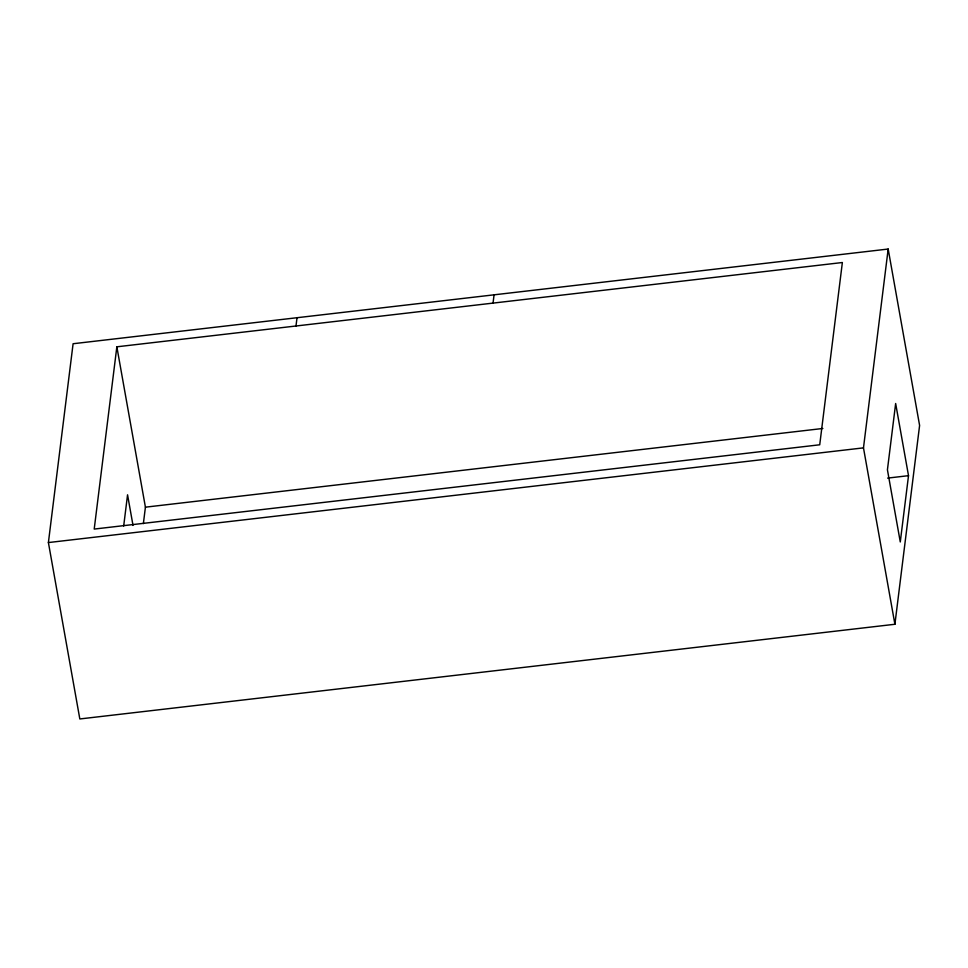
<?xml version="1.0" encoding="UTF-8"?>
<svg xmlns="http://www.w3.org/2000/svg" width="968" height="968" viewBox="0 0 968 968"><rect width="100%" height="100%" fill="white"/><g stroke="black" fill="none" stroke-linecap="round" stroke-linejoin="round"><path stroke-width="1.45" d="M48.4 542.564L73.096 343.737L888.176 249.042L919.6 425.436L894.904 624.263L79.824 718.958L48.4 542.564L863.48 447.869L888.176 249.042M116.85 346.81L94.211 529.072L819.727 444.784L842.366 262.522L116.85 346.81L145.418 507.171L143.373 523.603M123.686 525.999L127.558 494.805L133.015 525.43M295.99 325.998L297.019 317.722M493.039 303.105L494.067 294.829M908.516 475.675L900.276 541.959L887.426 469.795L895.654 403.511L908.516 475.675L887.608 478.107M145.418 507.171L822.86 428.473M863.48 447.869L894.904 624.263"/></g></svg>
